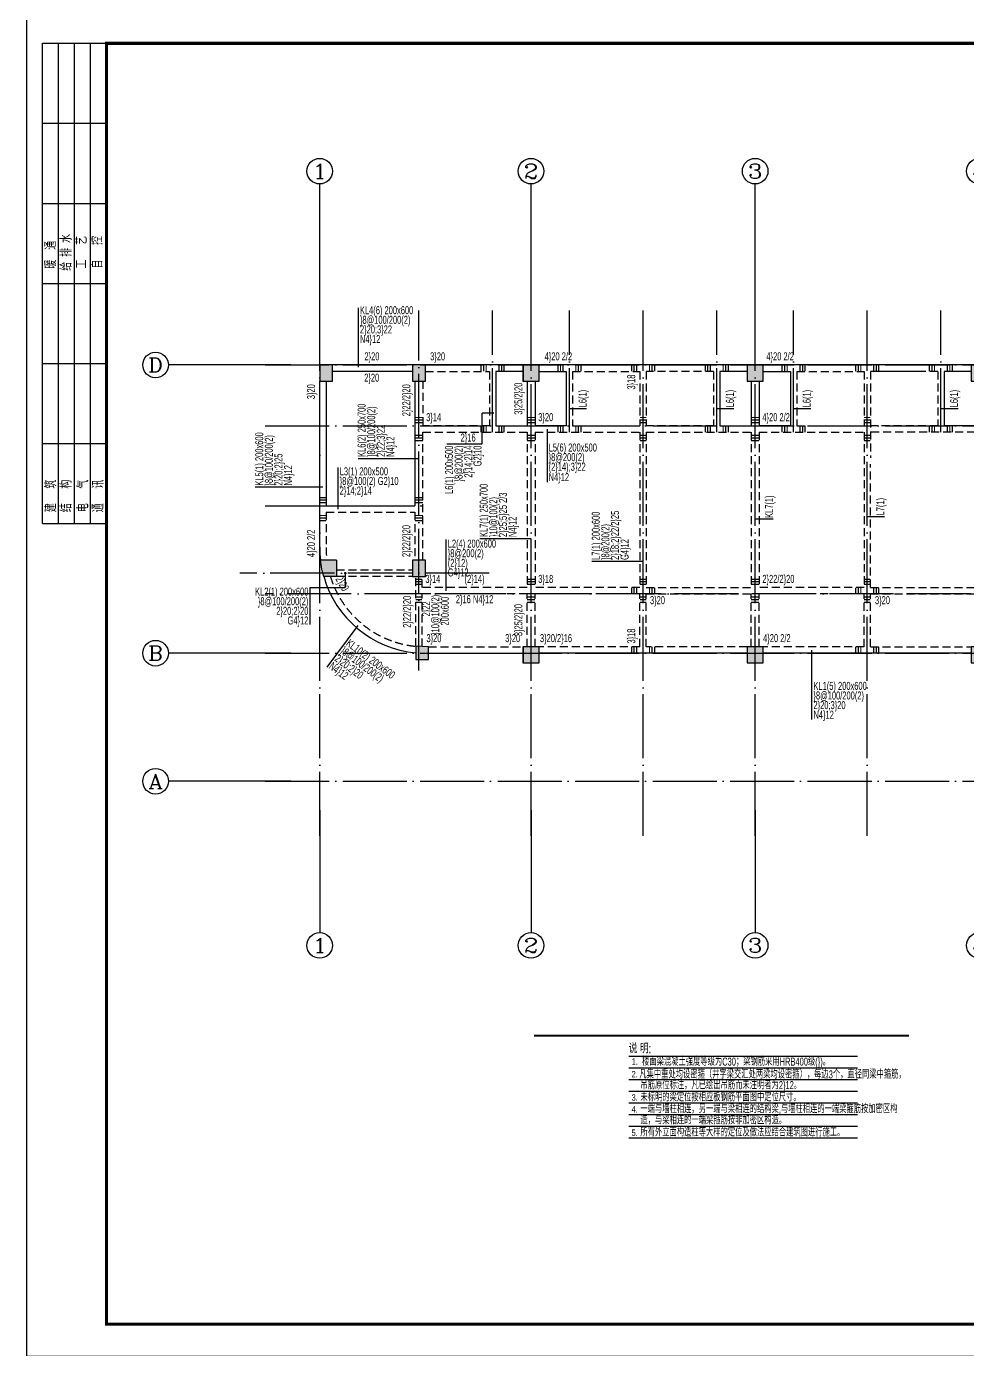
# Model space of a CAD drawing. Extents: x 299218 to 746073, y -331171 to -40619.
# Drawn here: x 597473 to 626863, y -208412 to -167094 of the extents above; entities that cross this region are included whole.
import ezdxf
from ezdxf.enums import TextEntityAlignment as Align

# ---------------------------------------------------------------- set-up
doc = ezdxf.new("R2010")
doc.units = 0
doc.header["$LTSCALE"] = 1000
doc.header["$MEASUREMENT"] = 0
doc.linetypes.add('DASHED', pattern=[0.375, 0.25, -0.125])
doc.linetypes.add('DOTE', pattern=[2.42, 2, -0.2, 0.02, -0.2])
for name, color, linetype in [('AXIS', 3, 'Continuous'), ('AXIS_TEXT', 7, 'Continuous'), ('DIM_SYMB', 3, 'Continuous'), ('DOTE', 1, 'Continuous'), ('PUB_TITLE', 4, 'Continuous'), ('TEXT', 7, 'Continuous'), ('X向主梁密箍', 7, 'Continuous'), ('X向主梁编号', 6, 'Continuous'), ('X向主梁钢筋', 7, 'Continuous'), ('X向主梁集中标注', 7, 'Continuous'), ('X向次梁密箍', 7, 'Continuous'), ('X向次梁编号', 7, 'Continuous'), ('X向次梁钢筋', 7, 'Continuous'), ('X向次梁集中标注', 7, 'Continuous'), ('Y向主梁密箍', 7, 'Continuous'), ('Y向主梁编号', 6, 'Continuous'), ('Y向主梁钢筋', 2, 'Continuous'), ('Y向主梁集中标注', 2, 'Continuous'), ('Y向次梁密箍', 7, 'Continuous'), ('Y向次梁编号', 7, 'Continuous'), ('Y向次梁钢筋', 7, 'Continuous'), ('Y向次梁集中标注', 7, 'Continuous'), ('柱线', 2, 'Continuous'), ('梁实线', 4, 'Continuous'), ('梁虚线', 4, 'DASHED'), ('节点大样钢筋', 6, 'Continuous')]:
    doc.layers.add(name, color=color, linetype=linetype)
doc.styles.add('_TCH_AXIS', font='COMPLEX', dxfattribs={"bigfont": 'GBCBIG'})
doc.styles.add('COMPLEX', font='COMPLEX')
doc.styles.add('GS_Rein', font='GS_TXT.shx', dxfattribs={"width": 0.7, "bigfont": 'GS_HZTXT.shx'})
doc.styles.get("Standard").update_dxf_attribs({"font": 'gbenor.shx', "bigfont": 'gbcbig.shx'})

# ---------------------------------------------------------------- blocks, each defined once
blk = doc.blocks.new('标准层梁板模板')
at = {"layer": '梁实线'}
for p, q in [((-1103435, -580019), (-1105935, -580019)), ((-1099985, -580019), (-1103035, -580019)), ((-1092985, -580019), (-1099485, -580019)), ((-1085985, -580019), (-1092485, -580019)), ((-1078935, -580019), (-1085485, -580019)), ((-1076135, -580019), (-1078535, -580019)), ((-1103435, -580219), (-1105935, -580219)), ((-1099985, -580219), (-1100835, -580219)), ((-1100835, -580219), (-1100835, -581919)), ((-1099485, -580219), (-1098635, -580219)), ((-1098635, -580219), (-1098635, -581919)), ((-1092985, -580219), (-1093835, -580219)), ((-1093835, -580219), (-1093835, -581919)), ((-1092485, -580219), (-1091635, -580219)), ((-1091635, -580219), (-1091635, -581919)), ((-1085985, -580219), (-1086835, -580219)), ((-1086835, -580219), (-1086835, -581919)), ((-1084635, -580219), (-1085485, -580219)), ((-1084635, -580219), (-1084635, -581919)), ((-1076135, -580219), (-1078535, -580219)), ((-1106335, -585713), (-1106335, -580519)), ((-1106135, -580519), (-1106135, -584419)), ((-1103360, -580519), (-1103360, -584419)), ((-1099860, -580519), (-1099860, -581919)), ((-1099610, -580519), (-1099610, -581919)), ((-1092860, -580519), (-1092860, -581919)), ((-1092610, -580519), (-1092610, -581919)), ((-1085860, -580519), (-1085860, -581919)), ((-1085610, -580519), (-1085610, -581919)), ((-1078635, -584519), (-1078635, -580519)), ((-1075885, -580519), (-1075885, -584519)), ((-1075635, -580519), (-1075635, -586319)), ((-1100835, -581919), (-1099860, -581919)), ((-1098635, -581919), (-1099610, -581919)), ((-1093835, -581919), (-1092860, -581919)), ((-1091635, -581919), (-1092610, -581919)), ((-1085860, -581919), (-1086835, -581919)), ((-1084635, -581919), (-1085610, -581919)), ((-1106135, -584419), (-1103360, -584419)), ((-1075885, -584519), (-1078635, -584519)), ((-1076035, -586519), (-1078085, -586519)), ((-1078085, -586519), (-1078085, -588819)), ((-1075835, -586819), (-1075835, -588569)), ((-1075635, -586819), (-1075635, -588569)), ((-1102935, -589019), (-1099985, -589019)), ((-1092985, -589019), (-1099485, -589019)), ((-1085985, -589019), (-1092485, -589019)), ((-1080835, -589019), (-1085485, -589019)), ((-1080835, -589019), (-1080835, -590419)), ((-1076035, -588819), (-1078085, -588819)), ((-1075635, -589069), (-1075635, -590419)), ((-1075635, -590419), (-1080835, -590419))]:
    blk.add_line(p, q, dxfattribs=at)
for centre, radius, start, end in [((-1103235, -585713), 3100, 180, 187.5269), ((-1103035, -585719), 3300, 195.8266, 264.7843)]:
    blk.add_arc(centre, radius, start, end, dxfattribs=at)
at = {"layer": '梁虚线'}
for p, q in [((-1103035, -580219), (-1101035, -580219)), ((-1101035, -580219), (-1101035, -581919)), ((-1098435, -580219), (-1096335, -580219)), ((-1098435, -580219), (-1098435, -581919)), ((-1096335, -580219), (-1096335, -581919)), ((-1094035, -580219), (-1096135, -580219)), ((-1096135, -580219), (-1096135, -581919)), ((-1094035, -580219), (-1094035, -581919)), ((-1091435, -580219), (-1089335, -580219)), ((-1091435, -580219), (-1091435, -581919)), ((-1089335, -580219), (-1089335, -581919)), ((-1087535, -580219), (-1089135, -580219)), ((-1089135, -580219), (-1089135, -582919)), ((-1087035, -580219), (-1089135, -580219)), ((-1087035, -580219), (-1087035, -581919)), ((-1082335, -580219), (-1084435, -580219)), ((-1084435, -580219), (-1084435, -581919)), ((-1082335, -580219), (-1082335, -581919)), ((-1082135, -580219), (-1078935, -580219)), ((-1082135, -580219), (-1082135, -584519)), ((-1103110, -580519), (-1103110, -581919)), ((-1078835, -584519), (-1078835, -580519)), ((-1101035, -581919), (-1103110, -581919)), ((-1103110, -582119), (-1099860, -582119)), ((-1103110, -586119), (-1103110, -582119)), ((-1099860, -582119), (-1099860, -586969)), ((-1099610, -582119), (-1096335, -582119)), ((-1099610, -582119), (-1099610, -586969)), ((-1098435, -581919), (-1096335, -581919)), ((-1096335, -582119), (-1096335, -586969)), ((-1094035, -581919), (-1096135, -581919)), ((-1096135, -582119), (-1092860, -582119)), ((-1096135, -582119), (-1096135, -586969)), ((-1092860, -582119), (-1092860, -586969)), ((-1092610, -582119), (-1089335, -582119)), ((-1092610, -582119), (-1092610, -586969)), ((-1091435, -581919), (-1089335, -581919)), ((-1089335, -582119), (-1089335, -586969)), ((-1087035, -581919), (-1089135, -581919)), ((-1085860, -582119), (-1089135, -582119)), ((-1085860, -582119), (-1085860, -586969)), ((-1082335, -582119), (-1085610, -582119)), ((-1085610, -582119), (-1085610, -586969)), ((-1082335, -581919), (-1084435, -581919)), ((-1082335, -582119), (-1082335, -586969)), ((-1089135, -586969), (-1089135, -583119)), ((-1106135, -584619), (-1106135, -585728)), ((-1106135, -584619), (-1103360, -584619)), ((-1103360, -584619), (-1103360, -586119)), ((-1082135, -584519), (-1078835, -584519)), ((-1080835, -584719), (-1082135, -584719)), ((-1082135, -586969), (-1082135, -584719)), ((-1080835, -584719), (-1080835, -586469)), ((-1080635, -584719), (-1078835, -584719)), ((-1080635, -584719), (-1080635, -586469)), ((-1078835, -584719), (-1078835, -586319)), ((-1075885, -584719), (-1078635, -584719)), ((-1078635, -584719), (-1078635, -586319)), ((-1075885, -586319), (-1075885, -584719)), ((-1105810, -586419), (-1103435, -586419)), ((-1105810, -586619), (-1103435, -586619)), ((-1103335, -588805), (-1103335, -586619)), ((-1103135, -586969), (-1103135, -586619)), ((-1076035, -586319), (-1078535, -586319)), ((-1078535, -586519), (-1078285, -586519)), ((-1078285, -586519), (-1078285, -588819)), ((-1099860, -586969), (-1103135, -586969)), ((-1096335, -586969), (-1099610, -586969)), ((-1096135, -586969), (-1092860, -586969)), ((-1089335, -586969), (-1092610, -586969)), ((-1089135, -586969), (-1085860, -586969)), ((-1082335, -586969), (-1085610, -586969)), ((-1081335, -586969), (-1082135, -586969)), ((-1080845, -586969), (-1078835, -586969)), ((-1078835, -586719), (-1078835, -586969)), ((-1078635, -586719), (-1078635, -588669)), ((-1099860, -587169), (-1103135, -587169)), ((-1103135, -588812), (-1103135, -587169)), ((-1099860, -588819), (-1099860, -587169)), ((-1096335, -587169), (-1099610, -587169)), ((-1099610, -588819), (-1099610, -587169)), ((-1096335, -588819), (-1096335, -587169)), ((-1096135, -587169), (-1092860, -587169)), ((-1096135, -588819), (-1096135, -587169)), ((-1092860, -588819), (-1092860, -587169)), ((-1089335, -587169), (-1092610, -587169)), ((-1092610, -588819), (-1092610, -587169)), ((-1089335, -588819), (-1089335, -587169)), ((-1089135, -587169), (-1085860, -587169)), ((-1089135, -588819), (-1089135, -587169)), ((-1085860, -587169), (-1085860, -588819)), ((-1082335, -587169), (-1085610, -587169)), ((-1085610, -587169), (-1085610, -588819)), ((-1082335, -588819), (-1082335, -587169)), ((-1082135, -587169), (-1078835, -587169)), ((-1082135, -588819), (-1082135, -587169)), ((-1078835, -588669), (-1078835, -587169)), ((-1102935, -588819), (-1099985, -588819)), ((-1096335, -588819), (-1099485, -588819)), ((-1092985, -588819), (-1096135, -588819)), ((-1089335, -588819), (-1092485, -588819)), ((-1089135, -588819), (-1085985, -588819)), ((-1082335, -588819), (-1085485, -588819)), ((-1082135, -588819), (-1078935, -588819)), ((-1078935, -589019), (-1080635, -589019)), ((-1080635, -589019), (-1080635, -590219)), ((-1078835, -589069), (-1078835, -590219)), ((-1078635, -589069), (-1078635, -590219)), ((-1078535, -588819), (-1078285, -588819)), ((-1076035, -589019), (-1078535, -589019)), ((-1075835, -589069), (-1075835, -590219)), ((-1078835, -590219), (-1080635, -590219)), ((-1075835, -590219), (-1078635, -590219))]:
    blk.add_line(p, q, dxfattribs=at)
for centre, radius, start, end in [((-1103035, -585719), 3100, 180, 187.4137), ((-1103035, -585719), 3100, 196.8773, 264.4467), ((-1081335, -586469), 500, 270, 0), ((-1081335, -586469), 700, 314.4153, 0)]:
    blk.add_arc(centre, radius, start, end, dxfattribs=at)
blk = doc.blocks.new('4层以上墙柱模板')
at = {"layer": '柱线', "color": 6}
for points in [[(-1111089, -374273), (-1110689, -374273), (-1110689, -373773), (-1111089, -373773)], [(-1108189, -374273), (-1107789, -374273), (-1107789, -373773), (-1108189, -373773)], [(-1104739, -374273), (-1104239, -374273), (-1104239, -373773), (-1104739, -373773)], [(-1097739, -374273), (-1097239, -374273), (-1097239, -373773), (-1097739, -373773)], [(-1090739, -374273), (-1090239, -374273), (-1090239, -373773), (-1090739, -373773)], [(-1083739, -374273), (-1083239, -374273), (-1083239, -373773), (-1083739, -373773)], [(-1080889, -374273), (-1080389, -374273), (-1080389, -373773), (-1080889, -373773)], [(-1108189, -380373), (-1107789, -380373), (-1107789, -379873), (-1108189, -379873)], [(-1083689, -380473), (-1083289, -380473), (-1083289, -380073), (-1083689, -380073)], [(-1080789, -380573), (-1080389, -380573), (-1080389, -380073), (-1080789, -380073)], [(-1108089, -382973), (-1107689, -382973), (-1107689, -382573), (-1108089, -382558)], [(-1104739, -383073), (-1104239, -383073), (-1104239, -382573), (-1104739, -382573)], [(-1097739, -383073), (-1097239, -383073), (-1097239, -382573), (-1097739, -382573)], [(-1090739, -383073), (-1090239, -383073), (-1090239, -382573), (-1090739, -382573)], [(-1083689, -382823), (-1083289, -382823), (-1083289, -382423), (-1083689, -382423)], [(-1080789, -382823), (-1080389, -382823), (-1080389, -382323), (-1080789, -382323)]]:
    blk.add_lwpolyline(points, close=True, dxfattribs=at)
for points in [[(-1110563, -379873), (-1111064, -379873)], [(-1110963, -380373), (-1110990, -380273), (-1111023, -380144), (-1111064, -379873)], [(-1110563, -379873), (-1110563, -380373), (-1110963, -380373)]]:
    blk.add_lwpolyline(points, dxfattribs=at)
blk = doc.blocks.new('_AXISO')
blk.add_circle((0, 0), 0.5)
at = {"layer": 'AXIS_TEXT', "style": 'COMPLEX', "width": 1.041667}
blk.add_attdef('A', text='', height=0.56, dxfattribs=at).set_placement((-0.25, -0.28), (0.25, -0.28), align=Align.FIT)
blk = doc.blocks.new('zw-05')
at = {"layer": 'AXIS'}
for p, q in [((610513, -134766), (610513, -130013)), ((617113, -134766), (617113, -130013)), ((624113, -134766), (624113, -130013)), ((631113, -134766), (631113, -130013)), ((638113, -134766), (638113, -130013)), ((641213, -134766), (641213, -130013)), ((609613, -135666), (605788, -135666)), ((642113, -135666), (646547, -135666)), ((609613, -144666), (605788, -144666)), ((642113, -144666), (646547, -144666)), ((609613, -148666), (605788, -148666)), ((642113, -148666), (646547, -148666)), ((610513, -149566), (610513, -153391)), ((617113, -149566), (617113, -153391)), ((624113, -149566), (624113, -153391)), ((631113, -149566), (631113, -153391)), ((638113, -149566), (638113, -153391)), ((641213, -149566), (641213, -153391))]:
    blk.add_line(p, q, dxfattribs=at)
at = {"layer": 'DOTE', "linetype": 'DOTE'}
for p, q in [((610513, -150366), (610513, -133966)), ((613613, -145206), (613613, -133966)), ((615913, -137766), (615913, -133966)), ((617113, -150366), (617113, -133966)), ((618313, -137766), (618313, -133966)), ((620613, -150366), (620613, -133966)), ((622913, -137766), (622913, -133966)), ((624113, -150366), (624113, -133966)), ((625313, -137766), (625313, -133966)), ((627613, -150366), (627613, -133966)), ((629913, -137766), (629913, -133966)), ((631113, -150366), (631113, -133966)), ((632313, -137766), (632313, -133966)), ((634613, -150366), (634613, -133966)), ((636113, -150366), (636113, -133966)), ((638113, -150366), (638113, -133966)), ((641213, -150366), (641213, -133966)), ((608813, -135666), (642913, -135666)), ((608813, -137566), (635091, -137566)), ((608813, -140066), (613738, -140066)), ((634513, -140166), (642913, -140166)), ((644449, -142066), (636662, -142066)), ((638763, -150366), (638763, -141966)), ((615811, -142166), (608024, -142166)), ((638113, -142816), (608813, -142816)), ((608813, -144666), (642913, -144666)), ((635490, -146066), (642913, -146066)), ((608813, -148666), (642913, -148666))]:
    blk.add_line(p, q, dxfattribs=at)
at = {"layer": 'AXIS'}
ref = blk.add_blockref('_AXISO', (610513, -129613), dxfattribs=dict(at, xscale=800, yscale=800, zscale=800))
ref.add_attrib('A', '1', dxfattribs={"layer": 'AXIS_TEXT', "height": 453, "style": '_TCH_AXIS', "width": 2.333333}).set_placement((610287, -129839), (610740, -129839), align=Align.FIT)
ref = blk.add_blockref('_AXISO', (617113, -129613), dxfattribs=dict(at, xscale=800, yscale=800, zscale=800))
ref.add_attrib('A', '2', dxfattribs={"layer": 'AXIS_TEXT', "height": 453, "style": '_TCH_AXIS', "width": 1.5}).set_placement((616887, -129839), (617340, -129839), align=Align.FIT)
ref = blk.add_blockref('_AXISO', (624113, -129613), dxfattribs=dict(at, xscale=800, yscale=800, zscale=800))
ref.add_attrib('A', '3', dxfattribs={"layer": 'AXIS_TEXT', "height": 453, "style": '_TCH_AXIS', "width": 1.5}).set_placement((623887, -129839), (624340, -129839), align=Align.FIT)
ref = blk.add_blockref('_AXISO', (631113, -129613), dxfattribs=dict(at, xscale=800, yscale=800, zscale=800))
ref.add_attrib('A', '4', dxfattribs={"layer": 'AXIS_TEXT', "height": 453, "style": '_TCH_AXIS', "width": 1.3125}).set_placement((630887, -129839), (631340, -129839), align=Align.FIT)
ref = blk.add_blockref('_AXISO', (638113, -129613), dxfattribs=dict(at, xscale=800, yscale=800, zscale=800))
ref.add_attrib('A', '5', dxfattribs={"layer": 'AXIS_TEXT', "height": 453, "style": '_TCH_AXIS', "width": 1.5}).set_placement((637887, -129839), (638340, -129839), align=Align.FIT)
ref = blk.add_blockref('_AXISO', (641213, -129613), dxfattribs=dict(at, xscale=800, yscale=800, zscale=800))
ref.add_attrib('A', '6', dxfattribs={"layer": 'AXIS_TEXT', "height": 453, "style": '_TCH_AXIS', "width": 1.5}).set_placement((640987, -129839), (641440, -129839), align=Align.FIT)
ref = blk.add_blockref('_AXISO', (605388, -135666), dxfattribs=dict(at, xscale=800, yscale=800, zscale=800))
ref.add_attrib('A', 'D', dxfattribs={"layer": 'AXIS_TEXT', "height": 453, "style": '_TCH_AXIS', "width": 1.235294}).set_placement((605162, -135892), (605615, -135892), align=Align.FIT)
ref = blk.add_blockref('_AXISO', (646947, -135666), dxfattribs=dict(at, xscale=800, yscale=800, zscale=800))
ref.add_attrib('A', 'D', dxfattribs={"layer": 'AXIS_TEXT', "height": 453, "style": '_TCH_AXIS', "width": 1.235294}).set_placement((646720, -135892), (647173, -135892), align=Align.FIT)
ref = blk.add_blockref('_AXISO', (605388, -144666), dxfattribs=dict(at, xscale=800, yscale=800, zscale=800))
ref.add_attrib('A', 'B', dxfattribs={"layer": 'AXIS_TEXT', "height": 453, "style": '_TCH_AXIS', "width": 1.235294}).set_placement((605162, -144892), (605615, -144892), align=Align.FIT)
ref = blk.add_blockref('_AXISO', (646947, -144666), dxfattribs=dict(at, xscale=800, yscale=800, zscale=800))
ref.add_attrib('A', 'B', dxfattribs={"layer": 'AXIS_TEXT', "height": 453, "style": '_TCH_AXIS', "width": 1.235294}).set_placement((646720, -144892), (647173, -144892), align=Align.FIT)
ref = blk.add_blockref('_AXISO', (605388, -148666), dxfattribs=dict(at, xscale=800, yscale=800, zscale=800))
ref.add_attrib('A', 'A', dxfattribs={"layer": 'AXIS_TEXT', "height": 453, "style": '_TCH_AXIS', "width": 1.166667}).set_placement((605162, -148892), (605615, -148892), align=Align.FIT)
ref = blk.add_blockref('_AXISO', (646947, -148666), dxfattribs=dict(at, xscale=800, yscale=800, zscale=800))
ref.add_attrib('A', 'A', dxfattribs={"layer": 'AXIS_TEXT', "height": 453, "style": '_TCH_AXIS', "width": 1.166667}).set_placement((646720, -148892), (647173, -148892), align=Align.FIT)
ref = blk.add_blockref('_AXISO', (610513, -153791), dxfattribs=dict(at, xscale=800, yscale=800, zscale=800))
ref.add_attrib('A', '1', dxfattribs={"layer": 'AXIS_TEXT', "height": 453, "style": '_TCH_AXIS', "width": 2.333333}).set_placement((610287, -154017), (610740, -154017), align=Align.FIT)
ref = blk.add_blockref('_AXISO', (617113, -153791), dxfattribs=dict(at, xscale=800, yscale=800, zscale=800))
ref.add_attrib('A', '2', dxfattribs={"layer": 'AXIS_TEXT', "height": 453, "style": '_TCH_AXIS', "width": 1.5}).set_placement((616887, -154017), (617340, -154017), align=Align.FIT)
ref = blk.add_blockref('_AXISO', (624113, -153791), dxfattribs=dict(at, xscale=800, yscale=800, zscale=800))
ref.add_attrib('A', '3', dxfattribs={"layer": 'AXIS_TEXT', "height": 453, "style": '_TCH_AXIS', "width": 1.5}).set_placement((623887, -154017), (624340, -154017), align=Align.FIT)
ref = blk.add_blockref('_AXISO', (631113, -153791), dxfattribs=dict(at, xscale=800, yscale=800, zscale=800))
ref.add_attrib('A', '4', dxfattribs={"layer": 'AXIS_TEXT', "height": 453, "style": '_TCH_AXIS', "width": 1.3125}).set_placement((630887, -154017), (631340, -154017), align=Align.FIT)
ref = blk.add_blockref('_AXISO', (638113, -153791), dxfattribs=dict(at, xscale=800, yscale=800, zscale=800))
ref.add_attrib('A', '5', dxfattribs={"layer": 'AXIS_TEXT', "height": 453, "style": '_TCH_AXIS', "width": 1.5}).set_placement((637887, -154017), (638340, -154017), align=Align.FIT)
ref = blk.add_blockref('_AXISO', (641213, -153791), dxfattribs=dict(at, xscale=800, yscale=800, zscale=800))
ref.add_attrib('A', '6', dxfattribs={"layer": 'AXIS_TEXT', "height": 453, "style": '_TCH_AXIS', "width": 1.5}).set_placement((640987, -154017), (641440, -154017), align=Align.FIT)
blk = doc.blocks.new('ZZ4')
at = {"layer": '节点大样钢筋'}
h = blk.add_hatch(color=251, dxfattribs=at)
h.paths.add_polyline_path([(690372, -178166), (690872, -178166), (690872, -177666), (690372, -177666)])
h.paths.add_polyline_path([(683372, -178166), (683872, -178166), (683872, -177666), (683372, -177666)])
h.paths.add_polyline_path([(700322, -184466), (700722, -184466), (700722, -183966), (700322, -183966)])
h.paths.add_polyline_path([(700322, -186716), (700722, -186716), (700722, -186216), (700322, -186216)])
h.paths.add_polyline_path([(697422, -186716), (697822, -186716), (697822, -186316), (697422, -186316)])
h.paths.add_polyline_path([(697422, -184366), (697822, -184366), (697822, -183966), (697422, -183966)])
h.paths.add_polyline_path([(690372, -186966), (690872, -186966), (690872, -186466), (690372, -186466)])
h.paths.add_polyline_path([(683372, -186966), (683872, -186966), (683872, -186466), (683372, -186466)])
h.paths.add_polyline_path([(676372, -186966), (676872, -186966), (676872, -186466), (676372, -186466)])
h.paths.add_polyline_path([(672922, -184266), (673322, -184266), (673322, -183766), (672922, -183766)])
h.paths.add_polyline_path([(700222, -178166), (700722, -178166), (700722, -177666), (700222, -177666)])
h.paths.add_polyline_path([(697372, -178166), (697872, -178166), (697872, -177666), (697372, -177666)])
h.paths.add_polyline_path([(676372, -178166), (676872, -178166), (676872, -177666), (676372, -177666)])
h.paths.add_polyline_path([(672922, -178166), (673322, -178166), (673322, -177666), (672922, -177666)])
h.paths.add_polyline_path([(670022, -178166), (670422, -178166), (670422, -177666), (670022, -177666)])
h.paths.add_polyline_path([(673022, -186866), (673422, -186866), (673422, -186466), (673022, -186451)])
h.paths.add_polyline_path([(670147, -184266), (670121, -184166), (670087, -184037), (670046, -183766), (670547, -183766), (670547, -184266)])
at = {"layer": '柱线', "color": 6}
for points in [[(670022, -178166), (670422, -178166), (670422, -177666), (670022, -177666)], [(672922, -178166), (673322, -178166), (673322, -177666), (672922, -177666)], [(676372, -178166), (676872, -178166), (676872, -177666), (676372, -177666)], [(683372, -178166), (683872, -178166), (683872, -177666), (683372, -177666)], [(690372, -178166), (690872, -178166), (690872, -177666), (690372, -177666)], [(697372, -178166), (697872, -178166), (697872, -177666), (697372, -177666)], [(700222, -178166), (700722, -178166), (700722, -177666), (700222, -177666)], [(672922, -184266), (673322, -184266), (673322, -183766), (672922, -183766)], [(697422, -184366), (697822, -184366), (697822, -183966), (697422, -183966)], [(700322, -184466), (700722, -184466), (700722, -183966), (700322, -183966)], [(697422, -186716), (697822, -186716), (697822, -186316), (697422, -186316)], [(700322, -186716), (700722, -186716), (700722, -186216), (700322, -186216)], [(673022, -186866), (673422, -186866), (673422, -186466), (673022, -186451)], [(676372, -186966), (676872, -186966), (676872, -186466), (676372, -186466)], [(683372, -186966), (683872, -186966), (683872, -186466), (683372, -186466)], [(690372, -186966), (690872, -186966), (690872, -186466), (690372, -186466)]]:
    blk.add_lwpolyline(points, close=True, dxfattribs=at)
for points in [[(670547, -183766), (670046, -183766)], [(670147, -184266), (670121, -184166), (670087, -184037), (670046, -183766)], [(670547, -183766), (670547, -184266), (670147, -184266)]]:
    blk.add_lwpolyline(points, dxfattribs=at)
blk = doc.blocks.new('$titleblk$00000095')
for p, q in [((-150, 20), (-150, 0)), ((-150, 20), (0, 20)), ((-125, 20), (-125, 0)), ((-100, 20), (-100, 0)), ((-75, 20), (-75, 0)), ((-75, 20), (-75, 0)), ((-50, 20), (-50, 0)), ((-25, 20), (-25, 0)), ((0, 20), (0, 0)), ((-150, 15), (-75, 15)), ((-75, 15), (0, 15)), ((-150, 10), (-75, 10)), ((-75, 10), (0, 10)), ((-150, 5), (-75, 5)), ((-75, 5), (0, 5))]:
    blk.add_line(p, q)
at = {"width": 0.8}
for s, p in [('建   筑', (-146.45, 15.65)), ('暖  通', (-70.35, 15.73)), ('结   构', (-146.45, 10.91)), ('给 排 水', (-71.03, 10.9)), ('电   气', (-146.45, 5.65)), ('工   艺', (-70.35, 6.13)), ('通   讯', (-146.45, 0.88)), ('自   控', (-70.35, 1.24))]:
    blk.add_text(s, height=3.509, dxfattribs=at).set_placement(p)

msp = doc.modelspace()

# ---------------------------------------------------------------- linework, layer by layer
at = {"layer": 'DIM_SYMB', "const_width": 70}
msp.add_lwpolyline([(613320.9, -198611.2), (625036.5, -198611.2)], dxfattribs=at)
at = {"layer": 'PUB_TITLE'}
msp.add_lwpolyline([(597473, -208619.4), (656873, -208619.4), (656873, -166619.4), (597473, -166619.4)], close=True, dxfattribs=at)
at = {"layer": 'PUB_TITLE', "const_width": 100}
msp.add_lwpolyline([(599973, -207619.4), (655873, -207619.4), (655873, -167619.4), (599973, -167619.4)], close=True, dxfattribs=at)
at = {"layer": 'TEXT'}
for points in [[(616282.6, -199252.4), (623422, -199252.4)], [(616282.6, -199616.9), (623422, -199616.9)], [(616282.6, -199981.4), (623422, -199981.4)], [(616282.6, -200346), (623422, -200346)], [(616282.6, -200710.5), (623422, -200710.5)], [(616282.6, -201075), (623422, -201075)], [(616282.6, -201075), (623422, -201075)], [(616282.6, -201439.5), (623422, -201439.5)], [(616282.6, -201804), (623422, -201804)]]:
    msp.add_lwpolyline(points, dxfattribs=at)
at = {"layer": 'X向主梁密箍', "color": 1, "const_width": 40}
for points in [[(611670.4, -177865.6), (611670.4, -177665.6)], [(611750.4, -177865.6), (611750.4, -177665.6)], [(611830.4, -177865.6), (611830.4, -177665.6)], [(612230.4, -177865.6), (612230.4, -177665.6)], [(612310.4, -177865.6), (612310.4, -177665.6)], [(612390.4, -177865.6), (612390.4, -177665.6)], [(614070.4, -177865.6), (614070.4, -177665.6)], [(614150.4, -177865.6), (614150.4, -177665.6)], [(614230.4, -177865.6), (614230.4, -177665.6)], [(614630.4, -177865.6), (614630.4, -177665.6)], [(614710.4, -177865.6), (614710.4, -177665.6)], [(614790.4, -177865.6), (614790.4, -177665.6)], [(616370.4, -177865.6), (616370.4, -177665.6)], [(616450.4, -177865.6), (616450.4, -177665.6)], [(616530.4, -177865.6), (616530.4, -177665.6)], [(616930.4, -177865.6), (616930.4, -177665.6)], [(617010.4, -177865.6), (617010.4, -177665.6)], [(617090.4, -177865.6), (617090.4, -177665.6)], [(618670.4, -177865.6), (618670.4, -177665.6)], [(618750.4, -177865.6), (618750.4, -177665.6)], [(618830.4, -177865.6), (618830.4, -177665.6)], [(619230.4, -177865.6), (619230.4, -177665.6)], [(619310.4, -177865.6), (619310.4, -177665.6)], [(619390.4, -177865.6), (619390.4, -177665.6)], [(621070.4, -177865.6), (621070.4, -177665.6)], [(621150.4, -177865.6), (621150.4, -177665.6)], [(621230.4, -177865.6), (621230.4, -177665.6)], [(621630.4, -177865.6), (621630.4, -177665.6)], [(621710.4, -177865.6), (621710.4, -177665.6)], [(621790.4, -177865.6), (621790.4, -177665.6)], [(623370.4, -177865.6), (623370.4, -177665.6)], [(623450.4, -177865.6), (623450.4, -177665.6)], [(623530.4, -177865.6), (623530.4, -177665.6)], [(623930.4, -177865.6), (623930.4, -177665.6)], [(624010.4, -177865.6), (624010.4, -177665.6)], [(624090.4, -177865.6), (624090.4, -177665.6)], [(625670.4, -177865.6), (625670.4, -177665.6)], [(625750.4, -177865.6), (625750.4, -177665.6)], [(625830.4, -177865.6), (625830.4, -177665.6)], [(626230.4, -177865.6), (626230.4, -177665.6)], [(626310.4, -177865.6), (626310.4, -177665.6)], [(626390.4, -177865.6), (626390.4, -177665.6)], [(616370.4, -186665.6), (616370.4, -186465.6)], [(616450.4, -186665.6), (616450.4, -186465.6)], [(616530.4, -186665.6), (616530.4, -186465.6)], [(616930.4, -186665.6), (616930.4, -186465.6)], [(617010.4, -186665.6), (617010.4, -186465.6)], [(617090.4, -186665.6), (617090.4, -186465.6)], [(623370.4, -186665.6), (623370.4, -186465.6)], [(623450.4, -186665.6), (623450.4, -186465.6)], [(623530.4, -186665.6), (623530.4, -186465.6)], [(623930.4, -186665.6), (623930.4, -186465.6)], [(624010.4, -186665.6), (624010.4, -186465.6)], [(624090.4, -186665.6), (624090.4, -186465.6)]]:
    msp.add_lwpolyline(points, dxfattribs=at)
at = {"layer": 'X向主梁集中标注', "color": 91}
for p, q in [((607837.4, -175885), (607837.4, -177732.5)), ((607430.4, -184165.6), (607430.4, -184618.1)), ((606327.7, -184618.1), (606327.7, -185768.1)), ((606327.7, -184618.1), (607430.4, -184618.1)), ((607824.3, -185797.8), (606857.3, -187097.5)), ((622001.1, -188731.7), (622001.1, -186567.3))]:
    msp.add_line(p, q, dxfattribs=at)
at = {"layer": 'X向主梁集中标注', "color": 91, "const_width": 40}
msp.add_lwpolyline([(607450.4, -184165.6, 1), (607410.4, -184165.6, 1)], format="xyb", close=True, dxfattribs=at)
at = {"layer": 'X向次梁密箍', "color": 1, "const_width": 40}
for points in [[(611670.4, -179765.6), (611670.4, -179565.6)], [(611750.4, -179765.6), (611750.4, -179565.6)], [(611830.4, -179765.6), (611830.4, -179565.6)], [(612230.4, -179765.6), (612230.4, -179565.6)], [(612310.4, -179765.6), (612310.4, -179565.6)], [(612390.4, -179765.6), (612390.4, -179565.6)], [(614070.4, -179765.6), (614070.4, -179565.6)], [(614150.4, -179765.6), (614150.4, -179565.6)], [(614230.4, -179765.6), (614230.4, -179565.6)], [(614630.4, -179765.6), (614630.4, -179565.6)], [(614710.4, -179765.6), (614710.4, -179565.6)], [(614790.4, -179765.6), (614790.4, -179565.6)], [(618670.4, -179765.6), (618670.4, -179565.6)], [(618750.4, -179765.6), (618750.4, -179565.6)], [(618830.4, -179765.6), (618830.4, -179565.6)], [(619230.4, -179765.6), (619230.4, -179565.6)], [(619310.4, -179765.6), (619310.4, -179565.6)], [(619390.4, -179765.6), (619390.4, -179565.6)], [(621070.4, -179765.6), (621070.4, -179565.6)], [(621150.4, -179765.6), (621150.4, -179565.6)], [(621230.4, -179765.6), (621230.4, -179565.6)], [(621630.4, -179765.6), (621630.4, -179565.6)], [(621710.4, -179765.6), (621710.4, -179565.6)], [(621790.4, -179765.6), (621790.4, -179565.6)], [(625670.4, -179765.6), (625670.4, -179565.6)], [(625750.4, -179765.6), (625750.4, -179565.6)], [(625830.4, -179765.6), (625830.4, -179565.6)], [(626230.4, -179765.6), (626230.4, -179565.6)], [(626310.4, -179765.6), (626310.4, -179565.6)], [(626390.4, -179765.6), (626390.4, -179565.6)], [(616370.4, -184815.6), (616370.4, -184615.6)], [(616450.4, -184815.6), (616450.4, -184615.6)], [(616530.4, -184815.6), (616530.4, -184615.6)], [(616930.4, -184815.6), (616930.4, -184615.6)], [(617010.4, -184815.6), (617010.4, -184615.6)], [(617090.4, -184815.6), (617090.4, -184615.6)], [(623370.4, -184815.6), (623370.4, -184615.6)], [(623450.4, -184815.6), (623450.4, -184615.6)], [(623530.4, -184815.6), (623530.4, -184615.6)], [(623930.4, -184815.6), (623930.4, -184615.6)], [(624010.4, -184815.6), (624010.4, -184615.6)], [(624090.4, -184815.6), (624090.4, -184615.6)]]:
    msp.add_lwpolyline(points, dxfattribs=at)
at = {"layer": 'X向次梁集中标注', "color": 91}
for p, q in [((613730.4, -179665.6), (613730.4, -181326.2)), ((607205.4, -182165.6), (607205.4, -180863.1)), ((610580.4, -184715.6), (610580.4, -183119.1))]:
    msp.add_line(p, q, dxfattribs=at)
at = {"layer": 'Y向主梁密箍', "color": 1, "const_width": 40}
for points in [[(609855.4, -179305.6), (609605.4, -179305.6)], [(613355.4, -179305.6), (613105.4, -179305.6)], [(620355.4, -179305.6), (620105.4, -179305.6)], [(609855.4, -179385.6), (609605.4, -179385.6)], [(609855.4, -179465.6), (609605.4, -179465.6)], [(613355.4, -179385.6), (613105.4, -179385.6)], [(613355.4, -179465.6), (613105.4, -179465.6)], [(620355.4, -179385.6), (620105.4, -179385.6)], [(620355.4, -179465.6), (620105.4, -179465.6)], [(609855.4, -179865.6), (609605.4, -179865.6)], [(609855.4, -179945.6), (609605.4, -179945.6)], [(609855.4, -180025.6), (609605.4, -180025.6)], [(613355.4, -179865.6), (613105.4, -179865.6)], [(613355.4, -179945.6), (613105.4, -179945.6)], [(613355.4, -180025.6), (613105.4, -180025.6)], [(620355.4, -179865.6), (620105.4, -179865.6)], [(620355.4, -179945.6), (620105.4, -179945.6)], [(620355.4, -180025.6), (620105.4, -180025.6)], [(606830.4, -181805.6), (606630.4, -181805.6)], [(609855.4, -181805.6), (609605.4, -181805.6)], [(606830.4, -181885.6), (606630.4, -181885.6)], [(606830.4, -181965.6), (606630.4, -181965.6)], [(609855.4, -181885.6), (609605.4, -181885.6)], [(609855.4, -181965.6), (609605.4, -181965.6)], [(606830.4, -182365.6), (606630.4, -182365.6)], [(606830.4, -182445.6), (606630.4, -182445.6)], [(606830.4, -182525.6), (606630.4, -182525.6)], [(609855.4, -182365.6), (609605.4, -182365.6)], [(609855.4, -182445.6), (609605.4, -182445.6)], [(609855.4, -182525.6), (609605.4, -182525.6)], [(609830.4, -184355.6), (609630.4, -184355.6)], [(609830.4, -184435.6), (609630.4, -184435.6)], [(609830.4, -184515.6), (609630.4, -184515.6)], [(613355.4, -184355.6), (613105.4, -184355.6)], [(613355.4, -184435.6), (613105.4, -184435.6)], [(613355.4, -184515.6), (613105.4, -184515.6)], [(620355.4, -184355.6), (620105.4, -184355.6)], [(620355.4, -184435.6), (620105.4, -184435.6)], [(620355.4, -184515.6), (620105.4, -184515.6)], [(609830.4, -184915.6), (609630.4, -184915.6)], [(609830.4, -184995.6), (609630.4, -184995.6)], [(609830.4, -185075.6), (609630.4, -185075.6)], [(613355.4, -184915.6), (613105.4, -184915.6)], [(613355.4, -184995.6), (613105.4, -184995.6)], [(613355.4, -185075.6), (613105.4, -185075.6)], [(620355.4, -184915.6), (620105.4, -184915.6)], [(620355.4, -184995.6), (620105.4, -184995.6)], [(620355.4, -185075.6), (620105.4, -185075.6)]]:
    msp.add_lwpolyline(points, dxfattribs=at)
at = {"layer": 'Y向主梁编号', "color": 91}
msp.add_line((620230.4, -182473.1), (620790.4, -182473.1), dxfattribs=at)
at = {"layer": 'Y向主梁集中标注', "color": 91}
for p, q in [((607835.2, -180585.6), (609712.8, -180585.6)), ((606730.4, -181482.7), (604617.9, -181482.7)), ((613230.4, -183090.6), (611627.9, -183090.6))]:
    msp.add_line(p, q, dxfattribs=at)
at = {"layer": 'Y向次梁密箍', "color": 1, "const_width": 40}
for points in [[(616830.4, -179305.6), (616630.4, -179305.6)], [(623830.4, -179305.6), (623630.4, -179305.6)], [(616830.4, -179385.6), (616630.4, -179385.6)], [(616830.4, -179465.6), (616630.4, -179465.6)], [(623830.4, -179385.6), (623630.4, -179385.6)], [(623830.4, -179465.6), (623630.4, -179465.6)], [(616830.4, -179865.6), (616630.4, -179865.6)], [(616830.4, -179945.6), (616630.4, -179945.6)], [(616830.4, -180025.6), (616630.4, -180025.6)], [(623830.4, -179865.6), (623630.4, -179865.6)], [(623830.4, -179945.6), (623630.4, -179945.6)], [(623830.4, -180025.6), (623630.4, -180025.6)], [(616830.4, -184355.6), (616630.4, -184355.6)], [(616830.4, -184435.6), (616630.4, -184435.6)], [(616830.4, -184515.6), (616630.4, -184515.6)], [(623830.4, -184355.6), (623630.4, -184355.6)], [(623830.4, -184435.6), (623630.4, -184435.6)], [(623830.4, -184515.6), (623630.4, -184515.6)], [(616830.4, -184915.6), (616630.4, -184915.6)], [(616830.4, -184995.6), (616630.4, -184995.6)], [(616830.4, -185075.6), (616630.4, -185075.6)], [(623830.4, -184915.6), (623630.4, -184915.6)], [(623830.4, -184995.6), (623630.4, -184995.6)], [(623830.4, -185075.6), (623630.4, -185075.6)]]:
    msp.add_lwpolyline(points, dxfattribs=at)
at = {"layer": 'Y向次梁编号', "color": 91}
for p, q in [((614430.4, -179024.6), (614965.4, -179024.6)), ((619030.4, -179024.6), (619565.4, -179024.6)), ((621430.4, -179024.6), (621965.4, -179024.6)), ((626030.4, -179024.6), (626565.4, -179024.6)), ((623730.4, -182399.6), (624265.4, -182399.6))]:
    msp.add_line(p, q, dxfattribs=at)
at = {"layer": 'Y向次梁集中标注', "color": 91}
for p, q in [((612030.4, -179165.6), (611705.4, -179165.6)), ((611705.4, -180132.1), (611705.4, -179165.6)), ((610598.1, -180132.1), (611705.4, -180132.1)), ((616730.4, -183804.1), (615127.9, -183804.1))]:
    msp.add_line(p, q, dxfattribs=at)
at = {"layer": 'Y向次梁集中标注', "color": 91, "const_width": 40}
msp.add_lwpolyline([(612050.4, -179165.6, 1), (612010.4, -179165.6, 1)], format="xyb", close=True, dxfattribs=at)

# ---------------------------------------------------------------- block references
for name, p in [('zw-05', (-3882.9, -42000)), ('标准层梁板模板', (1712965.7, 402353.5)), ('4层以上墙柱模板', (1717718.9, 196106.9))]:
    msp.add_blockref(name, p)
at = {"layer": 'PUB_TITLE', "xscale": 100, "yscale": 100, "zscale": 100, "rotation": 90}
msp.add_blockref('$titleblk$00000095', (599973, -167619.4), dxfattribs=at)
at = {"layer": '节点大样钢筋'}
msp.add_blockref('ZZ4', (-63391.7, 0), dxfattribs=at)

# ---------------------------------------------------------------- texts
at = {"layer": 'TEXT', "style": 'GS_Rein', "width": 0.7}
for s, height, p in [('说 明:', 300, (616279.2, -199158.7, 300)), ('1.', 200, (616373, -199519.2, 300)), ('2.', 200, (616370.2, -199912.2, 300)), (' 凡集中重处均设密箍（井字梁交汇处两梁均设密箍），每边3个，直径同梁中箍筋，', 250, (616547.4, -199945.7, 300)), ('未标明的梁定位按相应板钢筋平面图中定位尺寸。', 250, (616646.5, -200660.4, 300)), ('吊筋原位标注，凡已绘出吊筋而未注明者为2}12。', 250, (616647.5, -200280.1, 300)), ('3.', 200, (616370.2, -200640.8, 300)), ('一端与墙柱相连，另一端与梁相连的结构梁,与墙柱相连的一端梁箍筋按加密区构', 250, (616646.5, -201025.9, 300)), ('4.', 200, (616370.2, -201010.7, 300)), ('造，与梁相连的一端梁箍筋按非加密区构造。', 250, (616647.5, -201373.6, 300)), ('5.', 200, (616370.2, -201739.8, 300)), ('所有外立面构造柱等大样的定位及做法应结合建筑图进行施工。', 250, (616646.5, -201754.9, 300))]:
    msp.add_text(s, height=height, dxfattribs=at).set_placement(p)
at = {"layer": 'TEXT', "color": 4, "style": 'GS_Rein', "width": 0.7}
msp.add_text('楼面梁混凝土强度等级为C30；梁钢筋采用HRB400级(})。', height=250, dxfattribs=at).set_placement((616698.8, -199545.6))
at = {"layer": 'X向主梁编号', "color": 91, "style": 'GS_Rein', "width": 0.7}
for s, p in [('KL4(6) 200x600', (607887.4, -175830)), ('KL1(5) 200x600', (622051.1, -187562))]:
    msp.add_text(s, height=250, dxfattribs=at).set_placement(p, align=Align.TOP_LEFT)
msp.add_text('KL2(1) 200x600', height=250, dxfattribs=at).set_placement((606277.7, -184618.1), align=Align.TOP_RIGHT)
msp.add_text('KL10(2) 200x600', height=250, rotation=323, dxfattribs=at).set_placement((607583.9, -186204.7), align=Align.TOP_LEFT)
at = {"layer": 'X向主梁钢筋', "color": 91, "style": 'GS_Rein', "width": 0.7}
for s, p in [('2}20', (608027.6, -177595.6)), ('3}20', (610080.4, -177595.6)), ('4}20 2/2', (613655.4, -177595.6)), ('4}20 2/2', (620580.4, -177595.6)), ('3}20', (609964.2, -186395.6)), ('3}20', (612423.2, -186395.6)), ('3}20/2}16', (613509.2, -186395.6)), ('4}20 2/2', (620479.4, -186395.6))]:
    msp.add_text(s, height=250, dxfattribs=at).set_placement(p, align=Align.BOTTOM_LEFT)
msp.add_text('2}20', height=250, dxfattribs=at).set_placement((608255.4, -177935.6), align=Align.TOP_CENTER)
msp.add_text('2}20', height=250, rotation=299.81532, dxfattribs=at).set_placement((607050.2, -184386.7), align=Align.BOTTOM_LEFT)
at = {"layer": 'X向主梁集中标注', "color": 91, "style": 'GS_Rein', "width": 0.7}
for s, p in [('}8@100/200(2)', (607887.4, -176130)), ('2}20;3}22', (607887.4, -176430)), ('N4}12', (607887.4, -176730)), ('}8@100/200(2)', (622051.1, -187862)), ('2}20;3}20', (622051.1, -188162)), ('N4}12', (622051.1, -188462))]:
    msp.add_text(s, height=250, dxfattribs=at).set_placement(p, align=Align.TOP_LEFT)
for s, p in [('}8@100/200(2)', (606277.7, -184918.1)), ('2}20;2}20', (606277.7, -185218.1)), ('G4}12', (606277.7, -185518.1))]:
    msp.add_text(s, height=250, dxfattribs=at).set_placement(p, align=Align.TOP_RIGHT)
for s, p in [('2}20;2}20', (607225.7, -186686.1)), ('}8@100/200(2)', (607404.8, -186445.4)), ('N4}12', (607046.6, -186926.8))]:
    msp.add_text(s, height=250, rotation=323, dxfattribs=at).set_placement(p, align=Align.TOP_LEFT)
at = {"layer": 'X向次梁编号', "color": 91, "style": 'GS_Rein', "width": 0.7}
for s, p in [('L5(6) 200x500', (613780.4, -180118.1)), ('L3(1) 200x500', (607255.4, -180863.1)), ('L2(4) 200x600', (610630.4, -183119.1))]:
    msp.add_text(s, height=250, dxfattribs=at).set_placement(p, align=Align.TOP_LEFT)
at = {"layer": 'X向次梁钢筋', "color": 91, "style": 'GS_Rein', "width": 0.7}
for s, p in [('3}14', (609955.4, -179495.6)), ('3}20', (613455.4, -179495.6)), ('4}20 2/2', (620455.4, -179495.6)), ('3}14', (609930.4, -184545.6)), ('3}18', (613455.4, -184545.6)), ('2}22/2}20', (620455.4, -184545.6))]:
    msp.add_text(s, height=250, dxfattribs=at).set_placement(p, align=Align.BOTTOM_LEFT)
for s, p in [('2}16', (611265.5, -179807.2)), ('2}16 N4}12', (611467.9, -184855.2)), ('3}20', (617180, -184885.6)), ('3}20', (624207.3, -184885.6))]:
    msp.add_text(s, height=250, dxfattribs=at).set_placement(p, align=Align.TOP_CENTER)
msp.add_text('(2}14)', height=250, dxfattribs=at).set_placement((611467.9, -184545.6), align=Align.BOTTOM_CENTER)
at = {"layer": 'X向次梁集中标注', "color": 91, "style": 'GS_Rein', "width": 0.7}
for s, p in [('}8@200(2)', (613780.4, -180418.1)), ('(2}14);3}22', (613780.4, -180718.1)), ('}8@100(2) G2}10', (607255.4, -181163.1)), ('N4}12', (613780.4, -181043.5)), ('2}14;2}14', (607255.4, -181463.1)), ('}8@200(2)', (610630.4, -183419.1)), ('(2}12)', (610630.4, -183719.1)), ('G4}12', (610630.4, -184019.1))]:
    msp.add_text(s, height=250, dxfattribs=at).set_placement(p, align=Align.TOP_LEFT)
at = {"layer": 'Y向主梁编号', "color": 91, "style": 'GS_Rein', "width": 0.7}
for s, p in [('KL6(2) 250x700', (607814.9, -180535.6)), ('KL5(1) 200x600', (604617.9, -181432.7)), ('KL7(1) 250x700', (611627.9, -183040.6))]:
    msp.add_text(s, height=250, rotation=90, dxfattribs=at).set_placement(p, align=Align.TOP_LEFT)
msp.add_text('KL7(1)', height=250, rotation=90, dxfattribs=at).set_placement((620540.4, -182090.6), align=Align.TOP_CENTER)
at = {"layer": 'Y向主梁钢筋', "color": 91, "style": 'GS_Rein', "width": 0.7}
for s, p in [('3}20', (606560.4, -178265.6)), ('2}22/2}20', (609535.4, -178265.6)), ('3}25/2}20', (613035.4, -178217.6))]:
    msp.add_text(s, height=250, rotation=90, dxfattribs=at).set_placement(p, align=Align.BOTTOM_RIGHT)
for s, p in [('4}20 2/2', (606560.4, -183665.6)), ('2}22/2}20', (609535.4, -183665.6)), ('2}22/2}20', (609560.4, -185875)), ('3}25/2}20', (613035.4, -186133.8))]:
    msp.add_text(s, height=250, rotation=90, dxfattribs=at).set_placement(p, align=Align.BOTTOM_LEFT)
for s, p in [('2}22', (609828.7, -185283.3)), ('}10@100(2)', (610116.3, -185469.9)), ('200x600', (610411.9, -185353.3))]:
    msp.add_text(s, height=250, rotation=90, dxfattribs=at).set_placement(p, align=Align.TOP_CENTER)
at = {"layer": 'Y向主梁集中标注', "color": 91, "style": 'GS_Rein', "width": 0.7}
for s, p in [('}8@100/200(2)', (608114.9, -180535.6)), ('2}22;3}22', (608414.9, -180535.6)), ('}8@100/200(2)', (604917.9, -181432.7)), ('N4}12', (608714.9, -180535.6)), ('2}20;2}25', (605217.9, -181432.7)), ('N4}12', (605517.9, -181432.7)), ('2}25;5}25 2/3', (612227.9, -183040.6)), ('}10@100(2)', (611927.9, -183040.6)), ('N4}12', (612527.9, -183040.6))]:
    msp.add_text(s, height=250, rotation=90, dxfattribs=at).set_placement(p, align=Align.TOP_LEFT)
at = {"layer": 'Y向次梁编号', "color": 91, "style": 'GS_Rein', "width": 0.7}
for s, p in [('L6(1)', (614715.4, -178715.6)), ('L6(1)', (619315.4, -178715.6)), ('L6(1)', (621715.4, -178715.6)), ('L6(1)', (626315.4, -178715.6)), ('L7(1)', (624015.4, -182090.6))]:
    msp.add_text(s, height=250, rotation=90, dxfattribs=at).set_placement(p, align=Align.TOP_CENTER)
msp.add_text('L6(1) 200x500', height=250, rotation=90, dxfattribs=at).set_placement((610545.4, -180182.1), align=Align.TOP_RIGHT)
msp.add_text('L7(1) 200x600', height=250, rotation=90, dxfattribs=at).set_placement((615127.9, -183754.1), align=Align.TOP_LEFT)
at = {"layer": 'Y向次梁钢筋', "color": 91, "style": 'GS_Rein', "width": 0.7}
msp.add_text('3}18', height=250, rotation=90, dxfattribs=at).set_placement((616560.4, -177965.6), align=Align.BOTTOM_RIGHT)
msp.add_text('3}18', height=250, rotation=90, dxfattribs=at).set_placement((616560.4, -186365.6), align=Align.BOTTOM_LEFT)
at = {"layer": 'Y向次梁集中标注', "color": 91, "style": 'GS_Rein', "width": 0.7}
for s, p in [('}8@200(2)', (610845.4, -180182.1)), ('2}14;2}14', (611145.4, -180182.1)), ('G2}10', (611433.1, -180182.1))]:
    msp.add_text(s, height=250, rotation=90, dxfattribs=at).set_placement(p, align=Align.TOP_RIGHT)
for s, p in [('2}18;2}22/2}25', (615727.9, -183754.1)), ('}8@200(2)', (615427.9, -183754.1)), ('G4}12', (616027.9, -183754.1))]:
    msp.add_text(s, height=250, rotation=90, dxfattribs=at).set_placement(p, align=Align.TOP_LEFT)

doc.saveas('drawing.dxf')
